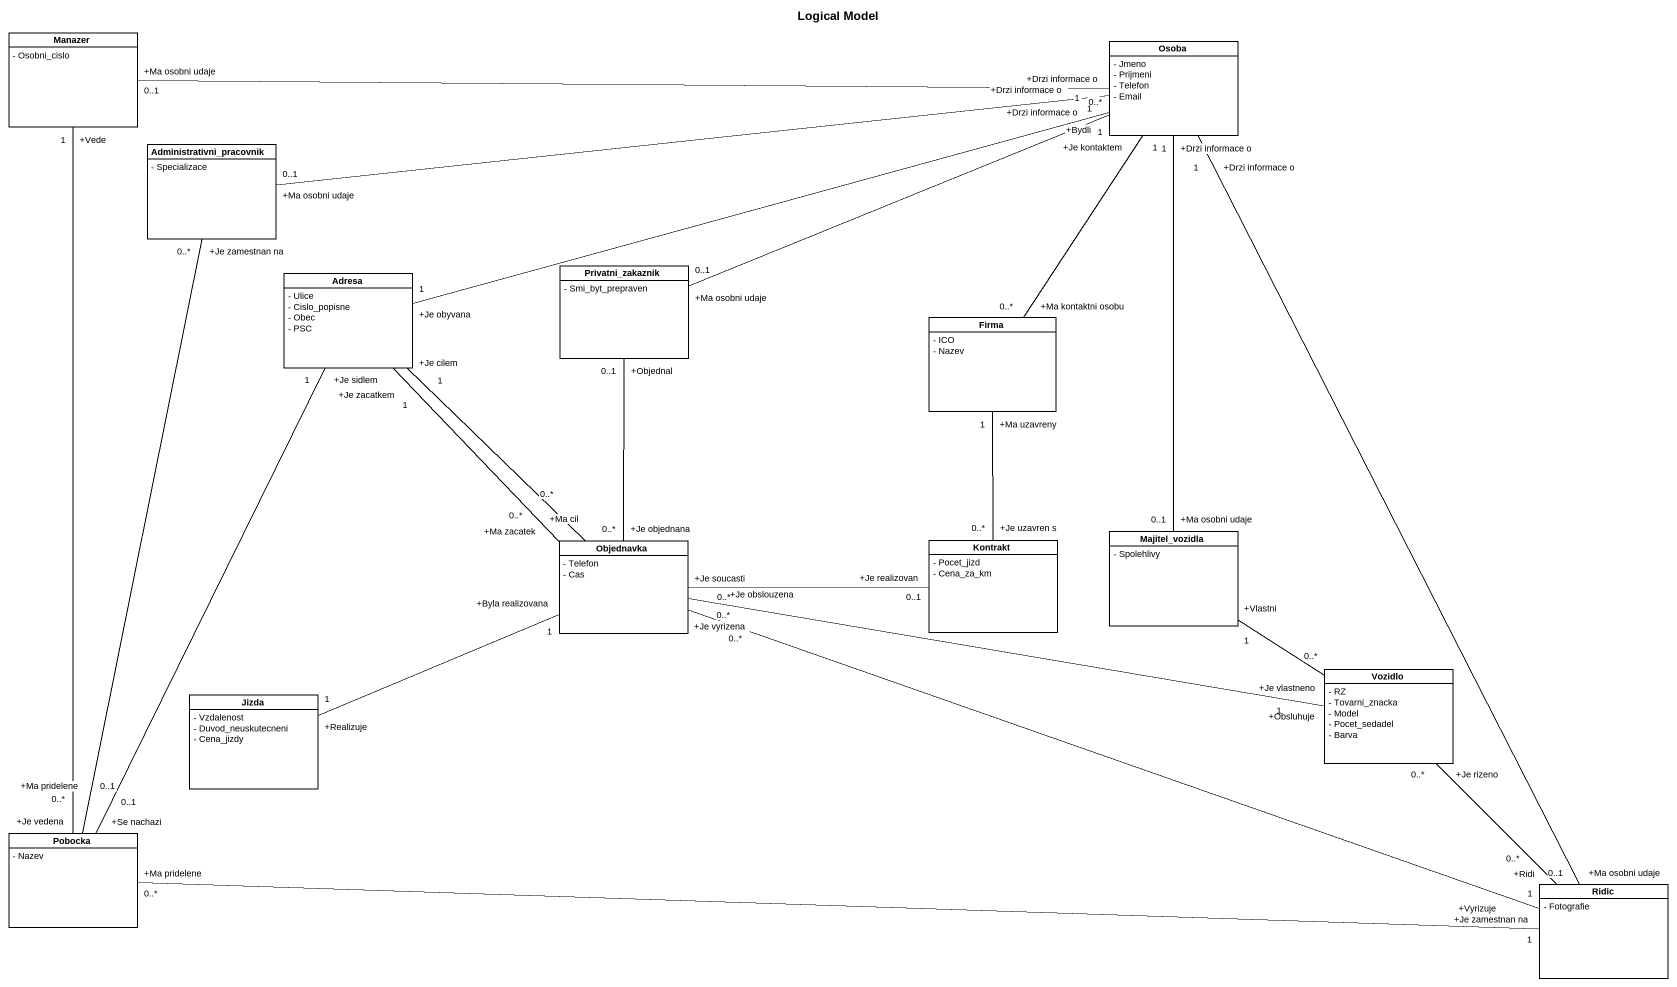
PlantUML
@startuml
title Logical Model
hide circle
hide empty members
skinparam classAttributeIconSize 0
class Manazer {
  - Osobni_cislo
}
class Osoba {
  - Jmeno
  - Prijmeni
  - Telefon
  - Email
}
class Administrativni_pracovnik {
  - Specializace
}
class Adresa {
  - Ulice
  - Cislo_popisne
  - Obec
  - PSC
}
class Privatni_zakaznik {
  - Smi_byt_prepraven
}
class Firma {
  - ICO
  - Nazev
}
class Objednavka {
  - Telefon
  - Cas
}
class Kontrakt {
  - Pocet_jizd
  - Cena_za_km
}
class Majitel_vozidla {
  - Spolehlivy
}
class Vozidlo {
  - RZ
  - Tovarni_znacka
  - Model
  - Pocet_sedadel
  - Barva
}
class Jizda {
  - Vzdalenost
  - Duvod_neuskutecneni
  - Cena_jizdy
}
class Pobocka {
  - Nazev
}
class Ridic {
  - Fotografie
}
Manazer "+Ma osobni udaje\n0..1" -right- "+Drzi informace o\n1" Osoba
Administrativni_pracovnik "+Ma osobni udaje\n0..1" -right- "+Drzi informace o\n1" Osoba
Adresa "+Je obyvana\n1" -right- "+Bydli\n0..*" Osoba
Privatni_zakaznik "+Ma osobni udaje\n0..1" -right- "+Drzi informace o\n1" Osoba
Firma "+Ma kontaktni osobu\n0..*" -up- "+Je kontaktem\n1" Osoba
Objednavka "+Ma cil\n0..*" -up- "+Je cilem\n1" Adresa
Objednavka "+Ma zacatek\n0..*" -up- "+Je zacatkem\n1" Adresa
Objednavka "+Je objednana\n0..*" -up- "+Objednal\n0..1" Privatni_zakaznik
Objednavka "+Je soucasti\n0..*" -right- "+Je realizovan\n0..1" Kontrakt
Objednavka "+Je obslouzena\n0..*" -right- "+Obsluhuje\n1" Vozidlo
Kontrakt "+Je uzavren s\n0..*" -up- "+Ma uzavreny\n1" Firma
Majitel_vozidla "+Ma osobni udaje\n0..1" -up- "+Drzi informace o\n1" Osoba
Vozidlo "+Je vlastneno\n0..*" -up- "+Vlastni\n1" Majitel_vozidla
Jizda "+Realizuje\n1" -right- "+Byla realizovana\n1" Objednavka
Pobocka "+Je vedena\n0..*" -up- "+Vede\n1" Manazer
Pobocka "+Ma pridelene\n0..1" -up- "+Je zamestnan na\n0..*" Administrativni_pracovnik
Pobocka "+Se nachazi\n0..1" -up- "+Je sidlem\n1" Adresa
Ridic "+Ma osobni udaje\n0..1" -up- "+Drzi informace o\n1" Osoba
Ridic "+Vyrizuje\n1" -left- "+Je vyrizena\n0..*" Objednavka
Ridic "+Ridi\n0..*" -up- "+Je rizeno\n0..*" Vozidlo
Ridic "+Je zamestnan na\n1" -left- "+Ma pridelene\n0..*" Pobocka
@enduml
